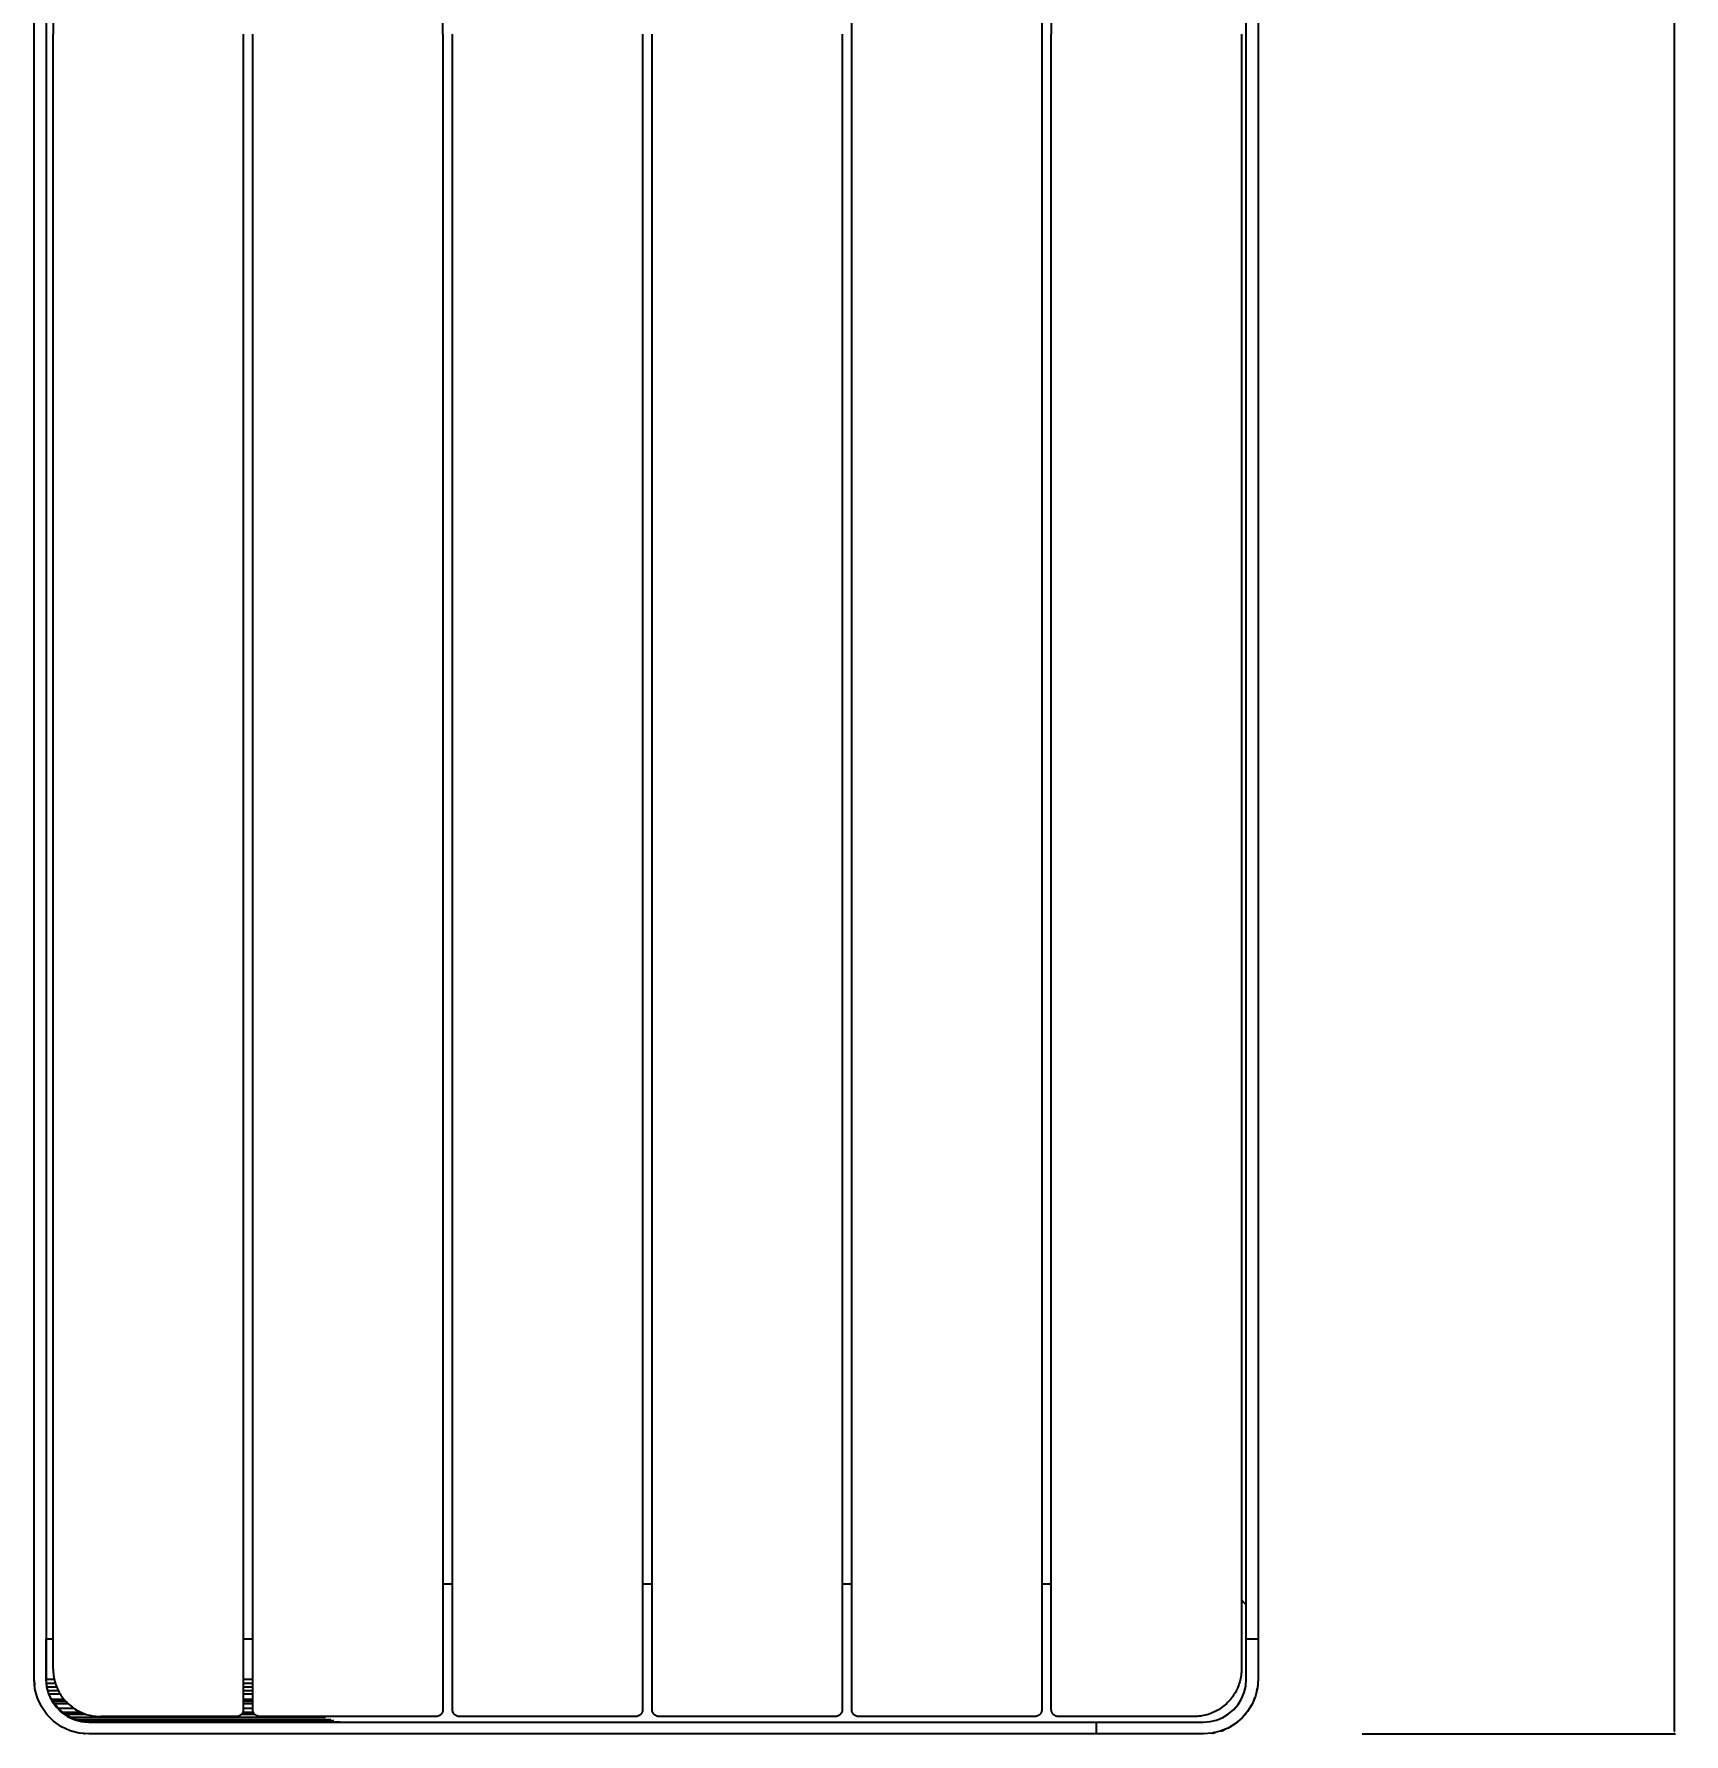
# Model space of a CAD drawing. Header units: millimetres. Extents: x 1348 to 6197, y -150 to 3238.
# Drawn here: x 4211 to 4905, y 565 to 1280 of the extents above; entities that cross this region are included whole.
import ezdxf

# ---------------------------------------------------------------- set-up
doc = ezdxf.new("R2010")
doc.units = ezdxf.units.MM
doc.header["$MEASUREMENT"] = 0
doc.layers.add('Domyślny', color=7, linetype='Continuous', true_color=0x000000)
doc.layers.add('Utwórz2D linie widoczne', color=7, linetype='Continuous', true_color=0x000000)
doc.styles.add('Arial', font='arial.ttf')
doc.dimstyles.new('Domyślny', dxfattribs={"dimtxt": 30, "dimasz": 1, "dimexe": 0.5, "dimexo": 0.5, "dimgap": 0.25, "dimtad": 1, "dimtoh": 1, "dimdec": 0, "dimzin": 1, "dimdsep": 46, "dimtxsty": 'Arial', "dimcen": 0.5, "dimazin": 0, "dimtfac": 1, "dimtdec": 4, "dimtix": 1, "dimtmove": 1, "dimatfit": 3, "dimfxl": 0, "dimtolj": 1, "dimtzin": 1, "dimarcsym": 0})

# ---------------------------------------------------------------- blocks, each defined once
blk = doc.blocks.new('*D3')
at = {"layer": 'Defpoints', "color": 0}
for p in [(4769.5, 2109.08), (4769.5, 565.08), (4901.25, 565.08)]:
    blk.add_point(p, dxfattribs=at)
at = {"layer": 'Domyślny', "color": 0, "lineweight": -2}
for p, q in [((4770, 2109.08), (4901.75, 2109.08)), ((4901.25, 2108.08), (4901.25, 566.08)), ((4770, 565.08), (4901.75, 565.08))]:
    blk.add_line(p, q, dxfattribs=at)
at = {"layer": 'Domyślny', "color": 0}
for points in [[(4901.42, 2108.08), (4901.08, 2108.08), (4901.25, 2109.08)], [(4901.08, 566.08), (4901.42, 566.08), (4901.25, 565.08)]]:
    blk.add_solid(points, dxfattribs=at)
at = {"layer": 'Domyślny', "color": 0, "insert": (4885.69, 1337.08), "char_height": 30, "attachment_point": 5, "rotation": 90, "style": 'Arial'}
blk.add_mtext('\\A1;1544', dxfattribs=at)

msp = doc.modelspace()

# ---------------------------------------------------------------- linework, layer by layer
at = {"layer": 'Utwórz2D linie widoczne'}
for p, q in [((4383.2, 1280.35), (4383.2, 2098.85)), ((4639.17, 2098.85), (4639.17, 1280.35)), ((4211.18, 588.08), (4211.18, 2086.08)), ((4216.18, 2086.08), (4216.18, 588.08)), ((4219.2, 2081.85), (4219.2, 1280.35)), ((4721.18, 605.08), (4721.18, 2069.08)), ((4726.18, 2069.08), (4726.18, 605.08)), ((4555.17, 575.4), (4555.17, 1393.9)), ((4635.17, 1393.9), (4635.17, 575.4)), ((4219.2, 592.4), (4219.2, 1280.35)), ((4299.2, 1280.35), (4299.2, 575.4)), ((4303.2, 575.4), (4303.2, 1280.35)), ((4383.2, 1280.35), (4383.2, 575.4)), ((4387.2, 575.4), (4387.2, 1280.35)), ((4467.2, 1280.35), (4467.2, 575.4)), ((4471.2, 575.4), (4471.2, 1280.35)), ((4551.2, 1280.35), (4551.2, 575.4)), ((4639.17, 575.4), (4639.17, 1280.35)), ((4719.17, 1280.35), (4719.17, 592.4)), ((4387.2, 628.08), (4383.2, 628.08)), ((4471.2, 628.08), (4467.2, 628.08)), ((4555.17, 628.08), (4551.2, 628.08)), ((4639.17, 628.08), (4635.17, 628.08)), ((4720.79, 619.86), (4719.17, 621.48)), ((4721.18, 619.3), (4720.79, 619.86)), ((4211.13, 605.08), (4211.13, 588.08)), ((4211.18, 605.08), (4211.13, 605.08)), ((4216.31, 605.08), (4216.18, 605.08)), ((4216.31, 605.08), (4219.2, 605.08)), ((4216.31, 588.08), (4216.31, 605.08)), ((4299.2, 605.08), (4303.2, 605.08)), ((4721.18, 605.08), (4726.18, 605.08)), ((4721.18, 588.08), (4721.18, 605.08)), ((4726.18, 605.08), (4726.18, 588.08)), ((4211.13, 588.08), (4211.28, 586.23)), ((4211.52, 584.08), (4211.18, 588.08)), ((4216.18, 588.08), (4216.45, 584.95)), ((4216.31, 588.08), (4219.68, 588.08)), ((4216.38, 586.51), (4216.31, 588.08)), ((4219.2, 592.4), (4219.21, 591.72)), ((4219.21, 591.72), (4219.25, 591.04)), ((4219.25, 591.04), (4219.31, 590.36)), ((4219.31, 590.36), (4219.39, 589.68)), ((4219.39, 589.68), (4219.49, 589)), ((4219.49, 589), (4219.62, 588.33)), ((4219.62, 588.33), (4219.77, 587.67)), ((4219.77, 587.67), (4219.94, 587.01)), ((4219.94, 587.01), (4220.14, 586.35)), ((4299.2, 588.08), (4303.2, 588.08)), ((4718.42, 587.01), (4718.23, 586.35)), ((4718.6, 587.67), (4718.42, 587.01)), ((4718.75, 588.33), (4718.6, 587.67)), ((4718.88, 589), (4718.75, 588.33)), ((4718.98, 589.68), (4718.88, 589)), ((4719.06, 590.36), (4718.98, 589.68)), ((4719.12, 591.04), (4719.06, 590.36)), ((4719.15, 591.72), (4719.12, 591.04)), ((4719.17, 592.4), (4719.15, 591.72)), ((4720.95, 585.26), (4721.18, 588.08)), ((4726.18, 588.08), (4725.89, 584.48)), ((4211.28, 586.23), (4211.39, 585.67)), ((4212.56, 580.21), (4211.52, 584.08)), ((4214.26, 576.58), (4212.56, 580.21)), ((4216.38, 586.51), (4220.09, 586.51)), ((4216.59, 584.95), (4216.38, 586.51)), ((4216.45, 584.95), (4217.26, 581.92)), ((4216.59, 584.95), (4220.64, 584.95)), ((4216.94, 583.42), (4216.59, 584.95)), ((4216.94, 583.42), (4221.33, 583.42)), ((4217.43, 581.92), (4216.94, 583.42)), ((4217.26, 581.92), (4218.59, 579.08)), ((4217.43, 581.92), (4222.17, 581.92)), ((4218.42, 579.75), (4217.43, 581.92)), ((4218.42, 579.75), (4223.71, 579.75)), ((4218.93, 578.9), (4218.42, 579.75)), ((4220.14, 586.35), (4220.36, 585.7)), ((4220.36, 585.7), (4220.6, 585.06)), ((4220.6, 585.06), (4220.86, 584.43)), ((4220.86, 584.43), (4221.14, 583.81)), ((4221.14, 583.81), (4221.44, 583.2)), ((4221.44, 583.2), (4221.77, 582.6)), ((4221.77, 582.6), (4222.11, 582.01)), ((4222.11, 582.01), (4222.48, 581.43)), ((4222.48, 581.43), (4222.86, 580.87)), ((4222.86, 580.87), (4223.27, 580.32)), ((4223.27, 580.32), (4223.69, 579.78)), ((4223.69, 579.78), (4224.13, 579.26)), ((4299.2, 586.51), (4303.2, 586.51)), ((4299.2, 584.95), (4303.2, 584.95)), ((4299.2, 583.42), (4303.2, 583.42)), ((4299.2, 581.92), (4303.2, 581.92)), ((4299.2, 579.75), (4303.2, 579.75)), ((4714.68, 579.78), (4714.24, 579.26)), ((4715.1, 580.32), (4714.68, 579.78)), ((4715.51, 580.87), (4715.1, 580.32)), ((4715.89, 581.43), (4715.51, 580.87)), ((4716.25, 582.01), (4715.89, 581.43)), ((4716.6, 582.6), (4716.25, 582.01)), ((4716.92, 583.2), (4716.6, 582.6)), ((4717.23, 583.81), (4716.92, 583.2)), ((4717.51, 584.43), (4717.23, 583.81)), ((4717.77, 585.06), (4717.51, 584.43)), ((4717.74, 577.5), (4719.21, 579.9)), ((4718.01, 585.7), (4717.77, 585.06)), ((4718.23, 586.35), (4718.01, 585.7)), ((4719.21, 579.9), (4720.29, 582.51)), ((4720.29, 582.51), (4720.95, 585.26)), ((4725.05, 580.97), (4723.67, 577.63)), ((4724.38, 579.35), (4724.78, 580.21)), ((4724.78, 580.21), (4724.86, 580.51)), ((4725.89, 584.48), (4725.05, 580.97)), ((4725.62, 583.35), (4725.82, 584.08)), ((4725.82, 584.08), (4725.83, 584.22)), ((4216.56, 573.29), (4214.26, 576.58)), ((4219.39, 570.46), (4216.56, 573.29)), ((4218.59, 579.08), (4220.39, 576.51)), ((4218.93, 578.9), (4224.45, 578.9)), ((4219.66, 577.84), (4218.93, 578.9)), ((4219.66, 577.84), (4225.5, 577.84)), ((4221.29, 575.91), (4219.66, 577.84)), ((4220.39, 576.51), (4222.61, 574.29)), ((4221.29, 575.91), (4227.89, 575.91)), ((4223.16, 574.2), (4221.29, 575.91)), ((4222.61, 574.29), (4225.18, 572.49)), ((4223.16, 574.2), (4230.91, 574.2)), ((4224.2, 573.43), (4223.16, 574.2)), ((4224.13, 579.26), (4224.59, 578.75)), ((4224.2, 573.43), (4232.87, 573.43)), ((4226.37, 572.14), (4224.2, 573.43)), ((4224.59, 578.75), (4225.06, 578.26)), ((4225.06, 578.26), (4225.55, 577.79)), ((4225.18, 572.49), (4228.02, 571.16)), ((4225.55, 577.79), (4226.06, 577.33)), ((4226.06, 577.33), (4226.58, 576.89)), ((4226.58, 576.89), (4227.12, 576.47)), ((4227.12, 576.47), (4227.67, 576.06)), ((4227.67, 576.06), (4228.23, 575.68)), ((4228.23, 575.68), (4228.81, 575.31)), ((4228.81, 575.31), (4229.4, 574.97)), ((4229.4, 574.97), (4230, 574.64)), ((4230, 574.64), (4230.61, 574.34)), ((4230.61, 574.34), (4231.23, 574.06)), ((4231.23, 574.06), (4231.86, 573.8)), ((4231.86, 573.8), (4232.5, 573.56)), ((4232.5, 573.56), (4233.15, 573.34)), ((4233.15, 573.34), (4233.81, 573.14)), ((4233.81, 573.14), (4234.47, 572.97)), ((4234.47, 572.97), (4235.13, 572.82)), ((4235.13, 572.82), (4235.8, 572.69)), ((4235.8, 572.69), (4236.48, 572.59)), ((4236.48, 572.59), (4237.16, 572.51)), ((4237.16, 572.51), (4237.84, 572.45)), ((4237.84, 572.45), (4238.52, 572.41)), ((4238.52, 572.41), (4239.2, 572.4)), ((4296.2, 572.4), (4239.2, 572.4)), ((4296.3, 572.4), (4296.2, 572.4)), ((4296.41, 572.41), (4296.3, 572.4)), ((4296.51, 572.42), (4296.41, 572.41)), ((4296.61, 572.43), (4296.51, 572.42)), ((4296.71, 572.45), (4296.61, 572.43)), ((4296.81, 572.46), (4296.71, 572.45)), ((4296.91, 572.49), (4296.81, 572.46)), ((4297.01, 572.51), (4296.91, 572.49)), ((4297.11, 572.54), (4297.01, 572.51)), ((4297.21, 572.58), (4297.11, 572.54)), ((4297.3, 572.61), (4297.21, 572.58)), ((4297.4, 572.65), (4297.3, 572.61)), ((4297.49, 572.69), (4297.4, 572.65)), ((4297.58, 572.74), (4297.49, 572.69)), ((4297.67, 572.79), (4297.58, 572.74)), ((4297.76, 572.84), (4297.67, 572.79)), ((4297.85, 572.89), (4297.76, 572.84)), ((4297.93, 572.95), (4297.85, 572.89)), ((4298.01, 573.01), (4297.93, 572.95)), ((4298.1, 573.07), (4298.01, 573.01)), ((4298.17, 573.14), (4298.1, 573.07)), ((4298.25, 573.21), (4298.17, 573.14)), ((4298.32, 573.28), (4298.25, 573.21)), ((4298.39, 573.35), (4298.32, 573.28)), ((4298.46, 573.43), (4298.39, 573.35)), ((4298.53, 573.51), (4298.46, 573.43)), ((4298.46, 573.43), (4303.94, 573.43)), ((4298.59, 573.59), (4298.53, 573.51)), ((4298.65, 573.67), (4298.59, 573.59)), ((4298.71, 573.76), (4298.65, 573.67)), ((4298.77, 573.84), (4298.71, 573.76)), ((4298.82, 573.93), (4298.77, 573.84)), ((4298.87, 574.02), (4298.82, 573.93)), ((4298.91, 574.11), (4298.87, 574.02)), ((4298.95, 574.21), (4298.91, 574.11)), ((4298.99, 574.3), (4298.95, 574.21)), ((4298.95, 574.2), (4303.45, 574.2)), ((4299.03, 574.4), (4298.99, 574.3)), ((4299.06, 574.49), (4299.03, 574.4)), ((4299.09, 574.59), (4299.06, 574.49)), ((4299.12, 574.69), (4299.09, 574.59)), ((4299.14, 574.79), (4299.12, 574.69)), ((4299.16, 574.89), (4299.14, 574.79)), ((4299.17, 574.99), (4299.16, 574.89)), ((4299.19, 575.1), (4299.17, 574.99)), ((4299.2, 575.2), (4299.19, 575.1)), ((4299.2, 578.9), (4303.2, 578.9)), ((4299.2, 577.84), (4303.2, 577.84)), ((4299.2, 575.91), (4303.2, 575.91)), ((4299.2, 575.4), (4299.2, 575.3)), ((4299.2, 575.3), (4299.2, 575.2)), ((4303.2, 575.3), (4303.2, 575.4)), ((4303.21, 575.2), (4303.2, 575.3)), ((4303.22, 575.1), (4303.21, 575.2)), ((4303.23, 574.99), (4303.22, 575.1)), ((4303.25, 574.89), (4303.23, 574.99)), ((4303.26, 574.79), (4303.25, 574.89)), ((4303.29, 574.69), (4303.26, 574.79)), ((4303.31, 574.59), (4303.29, 574.69)), ((4303.34, 574.49), (4303.31, 574.59)), ((4303.38, 574.4), (4303.34, 574.49)), ((4303.41, 574.3), (4303.38, 574.4)), ((4303.45, 574.21), (4303.41, 574.3)), ((4303.49, 574.11), (4303.45, 574.21)), ((4303.54, 574.02), (4303.49, 574.11)), ((4303.59, 573.93), (4303.54, 574.02)), ((4303.64, 573.84), (4303.59, 573.93)), ((4303.69, 573.76), (4303.64, 573.84)), ((4303.75, 573.67), (4303.69, 573.76)), ((4303.81, 573.59), (4303.75, 573.67)), ((4303.87, 573.51), (4303.81, 573.59)), ((4303.94, 573.43), (4303.87, 573.51)), ((4304.01, 573.35), (4303.94, 573.43)), ((4304.08, 573.28), (4304.01, 573.35)), ((4304.15, 573.21), (4304.08, 573.28)), ((4304.23, 573.14), (4304.15, 573.21)), ((4304.31, 573.07), (4304.23, 573.14)), ((4304.39, 573.01), (4304.31, 573.07)), ((4304.47, 572.95), (4304.39, 573.01)), ((4304.56, 572.89), (4304.47, 572.95)), ((4304.64, 572.84), (4304.56, 572.89)), ((4304.73, 572.79), (4304.64, 572.84)), ((4304.82, 572.74), (4304.73, 572.79)), ((4304.91, 572.69), (4304.82, 572.74)), ((4305.01, 572.65), (4304.91, 572.69)), ((4305.1, 572.61), (4305.01, 572.65)), ((4305.2, 572.58), (4305.1, 572.61)), ((4305.29, 572.54), (4305.2, 572.58)), ((4305.39, 572.51), (4305.29, 572.54)), ((4305.49, 572.49), (4305.39, 572.51)), ((4305.59, 572.46), (4305.49, 572.49)), ((4305.69, 572.45), (4305.59, 572.46)), ((4305.79, 572.43), (4305.69, 572.45)), ((4305.9, 572.42), (4305.79, 572.43)), ((4306, 572.41), (4305.9, 572.42)), ((4306.1, 572.4), (4306, 572.41)), ((4306.2, 572.4), (4306.1, 572.4)), ((4380.2, 572.4), (4306.2, 572.4)), ((4380.3, 572.4), (4380.2, 572.4)), ((4380.41, 572.41), (4380.3, 572.4)), ((4380.51, 572.42), (4380.41, 572.41)), ((4380.61, 572.43), (4380.51, 572.42)), ((4380.71, 572.45), (4380.61, 572.43)), ((4380.81, 572.46), (4380.71, 572.45)), ((4380.91, 572.49), (4380.81, 572.46)), ((4381.01, 572.51), (4380.91, 572.49)), ((4381.11, 572.54), (4381.01, 572.51)), ((4381.21, 572.58), (4381.11, 572.54)), ((4381.3, 572.61), (4381.21, 572.58)), ((4381.4, 572.65), (4381.3, 572.61)), ((4381.49, 572.69), (4381.4, 572.65)), ((4381.58, 572.74), (4381.49, 572.69)), ((4381.67, 572.79), (4381.58, 572.74)), ((4381.76, 572.84), (4381.67, 572.79)), ((4381.85, 572.89), (4381.76, 572.84)), ((4381.93, 572.95), (4381.85, 572.89)), ((4382.01, 573.01), (4381.93, 572.95)), ((4382.1, 573.07), (4382.01, 573.01)), ((4382.17, 573.14), (4382.1, 573.07)), ((4382.25, 573.21), (4382.17, 573.14)), ((4382.32, 573.28), (4382.25, 573.21)), ((4382.39, 573.35), (4382.32, 573.28)), ((4382.46, 573.43), (4382.39, 573.35)), ((4382.53, 573.51), (4382.46, 573.43)), ((4382.59, 573.59), (4382.53, 573.51)), ((4382.65, 573.67), (4382.59, 573.59)), ((4382.71, 573.76), (4382.65, 573.67)), ((4382.77, 573.84), (4382.71, 573.76)), ((4382.82, 573.93), (4382.77, 573.84)), ((4382.87, 574.02), (4382.82, 573.93)), ((4382.91, 574.11), (4382.87, 574.02)), ((4382.95, 574.21), (4382.91, 574.11)), ((4382.99, 574.3), (4382.95, 574.21)), ((4383.03, 574.4), (4382.99, 574.3)), ((4383.06, 574.49), (4383.03, 574.4)), ((4383.09, 574.59), (4383.06, 574.49)), ((4383.12, 574.69), (4383.09, 574.59)), ((4383.14, 574.79), (4383.12, 574.69)), ((4383.16, 574.89), (4383.14, 574.79)), ((4383.17, 574.99), (4383.16, 574.89)), ((4383.19, 575.1), (4383.17, 574.99)), ((4383.2, 575.2), (4383.19, 575.1)), ((4383.2, 575.4), (4383.2, 575.3)), ((4383.2, 575.3), (4383.2, 575.2)), ((4387.2, 575.3), (4387.2, 575.4)), ((4387.21, 575.2), (4387.2, 575.3)), ((4387.22, 575.1), (4387.21, 575.2)), ((4387.23, 574.99), (4387.22, 575.1)), ((4387.25, 574.89), (4387.23, 574.99)), ((4387.26, 574.79), (4387.25, 574.89)), ((4387.29, 574.69), (4387.26, 574.79)), ((4387.31, 574.59), (4387.29, 574.69)), ((4387.34, 574.49), (4387.31, 574.59)), ((4387.38, 574.4), (4387.34, 574.49)), ((4387.41, 574.3), (4387.38, 574.4)), ((4387.45, 574.21), (4387.41, 574.3)), ((4387.49, 574.11), (4387.45, 574.21)), ((4387.54, 574.02), (4387.49, 574.11)), ((4387.59, 573.93), (4387.54, 574.02)), ((4387.64, 573.84), (4387.59, 573.93)), ((4387.69, 573.76), (4387.64, 573.84)), ((4387.75, 573.67), (4387.69, 573.76)), ((4387.81, 573.59), (4387.75, 573.67)), ((4387.87, 573.51), (4387.81, 573.59)), ((4387.94, 573.43), (4387.87, 573.51)), ((4388.01, 573.35), (4387.94, 573.43)), ((4388.08, 573.28), (4388.01, 573.35)), ((4388.15, 573.21), (4388.08, 573.28)), ((4388.23, 573.14), (4388.15, 573.21)), ((4388.31, 573.07), (4388.23, 573.14)), ((4388.39, 573.01), (4388.31, 573.07)), ((4388.47, 572.95), (4388.39, 573.01)), ((4388.56, 572.89), (4388.47, 572.95)), ((4388.64, 572.84), (4388.56, 572.89)), ((4388.73, 572.79), (4388.64, 572.84)), ((4388.82, 572.74), (4388.73, 572.79)), ((4388.91, 572.69), (4388.82, 572.74)), ((4389.01, 572.65), (4388.91, 572.69)), ((4389.1, 572.61), (4389.01, 572.65)), ((4389.2, 572.58), (4389.1, 572.61)), ((4389.29, 572.54), (4389.2, 572.58)), ((4389.39, 572.51), (4389.29, 572.54)), ((4389.49, 572.49), (4389.39, 572.51)), ((4389.59, 572.46), (4389.49, 572.49)), ((4389.69, 572.45), (4389.59, 572.46)), ((4389.79, 572.43), (4389.69, 572.45)), ((4389.9, 572.42), (4389.79, 572.43)), ((4390, 572.41), (4389.9, 572.42)), ((4390.1, 572.4), (4390, 572.41)), ((4390.2, 572.4), (4390.1, 572.4)), ((4464.2, 572.4), (4390.2, 572.4)), ((4464.3, 572.4), (4464.2, 572.4)), ((4464.41, 572.41), (4464.3, 572.4)), ((4464.51, 572.42), (4464.41, 572.41)), ((4464.61, 572.43), (4464.51, 572.42)), ((4464.71, 572.45), (4464.61, 572.43)), ((4464.81, 572.46), (4464.71, 572.45)), ((4464.91, 572.49), (4464.81, 572.46)), ((4465.01, 572.51), (4464.91, 572.49)), ((4465.11, 572.54), (4465.01, 572.51)), ((4465.21, 572.58), (4465.11, 572.54)), ((4465.3, 572.61), (4465.21, 572.58)), ((4465.4, 572.65), (4465.3, 572.61)), ((4465.49, 572.69), (4465.4, 572.65)), ((4465.58, 572.74), (4465.49, 572.69)), ((4465.67, 572.79), (4465.58, 572.74)), ((4465.76, 572.84), (4465.67, 572.79)), ((4465.85, 572.89), (4465.76, 572.84)), ((4465.93, 572.95), (4465.85, 572.89)), ((4466.01, 573.01), (4465.93, 572.95)), ((4466.1, 573.07), (4466.01, 573.01)), ((4466.17, 573.14), (4466.1, 573.07)), ((4466.25, 573.21), (4466.17, 573.14)), ((4466.32, 573.28), (4466.25, 573.21)), ((4466.39, 573.35), (4466.32, 573.28)), ((4466.46, 573.43), (4466.39, 573.35)), ((4466.53, 573.51), (4466.46, 573.43)), ((4466.59, 573.59), (4466.53, 573.51)), ((4466.65, 573.67), (4466.59, 573.59)), ((4466.71, 573.76), (4466.65, 573.67)), ((4466.77, 573.84), (4466.71, 573.76)), ((4466.82, 573.93), (4466.77, 573.84)), ((4466.87, 574.02), (4466.82, 573.93)), ((4466.91, 574.11), (4466.87, 574.02)), ((4466.95, 574.21), (4466.91, 574.11)), ((4466.99, 574.3), (4466.95, 574.21)), ((4467.03, 574.4), (4466.99, 574.3)), ((4467.06, 574.49), (4467.03, 574.4)), ((4467.09, 574.59), (4467.06, 574.49)), ((4467.12, 574.69), (4467.09, 574.59)), ((4467.14, 574.79), (4467.12, 574.69)), ((4467.16, 574.89), (4467.14, 574.79)), ((4467.17, 574.99), (4467.16, 574.89)), ((4467.19, 575.1), (4467.17, 574.99)), ((4467.2, 575.2), (4467.19, 575.1)), ((4467.2, 575.4), (4467.2, 575.3)), ((4467.2, 575.3), (4467.2, 575.2)), ((4471.2, 575.3), (4471.2, 575.4)), ((4471.21, 575.2), (4471.2, 575.3)), ((4471.22, 575.1), (4471.21, 575.2)), ((4471.23, 574.99), (4471.22, 575.1)), ((4471.25, 574.89), (4471.23, 574.99)), ((4471.26, 574.79), (4471.25, 574.89)), ((4471.29, 574.69), (4471.26, 574.79)), ((4471.31, 574.59), (4471.29, 574.69)), ((4471.34, 574.49), (4471.31, 574.59)), ((4471.38, 574.4), (4471.34, 574.49)), ((4471.41, 574.3), (4471.38, 574.4)), ((4471.45, 574.21), (4471.41, 574.3)), ((4471.49, 574.11), (4471.45, 574.21)), ((4471.54, 574.02), (4471.49, 574.11)), ((4471.59, 573.93), (4471.54, 574.02)), ((4471.64, 573.84), (4471.59, 573.93)), ((4471.69, 573.76), (4471.64, 573.84)), ((4471.75, 573.67), (4471.69, 573.76)), ((4471.81, 573.59), (4471.75, 573.67)), ((4471.87, 573.51), (4471.81, 573.59)), ((4471.94, 573.43), (4471.87, 573.51)), ((4472.01, 573.35), (4471.94, 573.43)), ((4472.08, 573.28), (4472.01, 573.35)), ((4472.15, 573.21), (4472.08, 573.28)), ((4472.23, 573.14), (4472.15, 573.21)), ((4472.31, 573.07), (4472.23, 573.14)), ((4472.39, 573.01), (4472.31, 573.07)), ((4472.47, 572.95), (4472.39, 573.01)), ((4472.56, 572.89), (4472.47, 572.95)), ((4472.64, 572.84), (4472.56, 572.89)), ((4472.73, 572.79), (4472.64, 572.84)), ((4472.82, 572.74), (4472.73, 572.79)), ((4472.91, 572.69), (4472.82, 572.74)), ((4473.01, 572.65), (4472.91, 572.69)), ((4473.1, 572.61), (4473.01, 572.65)), ((4473.2, 572.58), (4473.1, 572.61)), ((4473.29, 572.54), (4473.2, 572.58)), ((4473.39, 572.51), (4473.29, 572.54)), ((4473.49, 572.49), (4473.39, 572.51)), ((4473.59, 572.46), (4473.49, 572.49)), ((4473.69, 572.45), (4473.59, 572.46)), ((4473.79, 572.43), (4473.69, 572.45)), ((4473.9, 572.42), (4473.79, 572.43)), ((4474, 572.41), (4473.9, 572.42)), ((4474.1, 572.4), (4474, 572.41)), ((4474.2, 572.4), (4474.1, 572.4)), ((4548.2, 572.4), (4474.2, 572.4)), ((4548.3, 572.4), (4548.2, 572.4)), ((4548.41, 572.41), (4548.3, 572.4)), ((4548.51, 572.42), (4548.41, 572.41)), ((4548.61, 572.43), (4548.51, 572.42)), ((4548.71, 572.45), (4548.61, 572.43)), ((4548.81, 572.46), (4548.71, 572.45)), ((4548.91, 572.49), (4548.81, 572.46)), ((4549.01, 572.51), (4548.91, 572.49)), ((4549.11, 572.54), (4549.01, 572.51)), ((4549.21, 572.58), (4549.11, 572.54)), ((4549.3, 572.61), (4549.21, 572.58)), ((4549.4, 572.65), (4549.3, 572.61)), ((4549.49, 572.69), (4549.4, 572.65)), ((4549.58, 572.74), (4549.49, 572.69)), ((4549.67, 572.79), (4549.58, 572.74)), ((4549.76, 572.84), (4549.67, 572.79)), ((4549.85, 572.89), (4549.76, 572.84)), ((4549.93, 572.95), (4549.85, 572.89)), ((4550.01, 573.01), (4549.93, 572.95)), ((4550.1, 573.07), (4550.01, 573.01)), ((4550.17, 573.14), (4550.1, 573.07)), ((4550.25, 573.21), (4550.17, 573.14)), ((4550.32, 573.28), (4550.25, 573.21)), ((4550.39, 573.35), (4550.32, 573.28)), ((4550.46, 573.43), (4550.39, 573.35)), ((4550.53, 573.51), (4550.46, 573.43)), ((4550.59, 573.59), (4550.53, 573.51)), ((4550.65, 573.67), (4550.59, 573.59)), ((4550.71, 573.76), (4550.65, 573.67)), ((4550.77, 573.84), (4550.71, 573.76)), ((4550.82, 573.93), (4550.77, 573.84)), ((4550.87, 574.02), (4550.82, 573.93)), ((4550.91, 574.11), (4550.87, 574.02)), ((4550.95, 574.21), (4550.91, 574.11)), ((4550.99, 574.3), (4550.95, 574.21)), ((4551.03, 574.4), (4550.99, 574.3)), ((4551.06, 574.49), (4551.03, 574.4)), ((4551.09, 574.59), (4551.06, 574.49)), ((4551.12, 574.69), (4551.09, 574.59)), ((4551.14, 574.79), (4551.12, 574.69)), ((4551.16, 574.89), (4551.14, 574.79)), ((4551.17, 574.99), (4551.16, 574.89)), ((4551.19, 575.1), (4551.17, 574.99)), ((4551.2, 575.2), (4551.19, 575.1)), ((4551.2, 575.4), (4551.2, 575.3)), ((4551.2, 575.3), (4551.2, 575.2)), ((4555.17, 575.3), (4555.17, 575.4)), ((4555.17, 575.2), (4555.17, 575.3)), ((4555.18, 575.1), (4555.17, 575.2)), ((4555.19, 574.99), (4555.18, 575.1)), ((4555.21, 574.89), (4555.19, 574.99)), ((4555.23, 574.79), (4555.21, 574.89)), ((4555.25, 574.69), (4555.23, 574.79)), ((4555.28, 574.59), (4555.25, 574.69)), ((4555.31, 574.49), (4555.28, 574.59)), ((4555.34, 574.4), (4555.31, 574.49)), ((4555.38, 574.3), (4555.34, 574.4)), ((4555.41, 574.21), (4555.38, 574.3)), ((4555.46, 574.11), (4555.41, 574.21)), ((4555.5, 574.02), (4555.46, 574.11)), ((4555.55, 573.93), (4555.5, 574.02)), ((4555.6, 573.84), (4555.55, 573.93)), ((4555.66, 573.76), (4555.6, 573.84)), ((4555.72, 573.67), (4555.66, 573.76)), ((4555.78, 573.59), (4555.72, 573.67)), ((4555.84, 573.51), (4555.78, 573.59)), ((4555.91, 573.43), (4555.84, 573.51)), ((4555.97, 573.35), (4555.91, 573.43)), ((4556.05, 573.28), (4555.97, 573.35)), ((4556.12, 573.21), (4556.05, 573.28)), ((4556.19, 573.14), (4556.12, 573.21)), ((4556.27, 573.07), (4556.19, 573.14)), ((4556.35, 573.01), (4556.27, 573.07)), ((4556.44, 572.95), (4556.35, 573.01)), ((4556.52, 572.89), (4556.44, 572.95)), ((4556.61, 572.84), (4556.52, 572.89)), ((4556.7, 572.79), (4556.61, 572.84)), ((4556.79, 572.74), (4556.7, 572.79)), ((4556.88, 572.69), (4556.79, 572.74)), ((4556.97, 572.65), (4556.88, 572.69)), ((4557.07, 572.61), (4556.97, 572.65)), ((4557.16, 572.58), (4557.07, 572.61)), ((4557.26, 572.54), (4557.16, 572.58)), ((4557.36, 572.51), (4557.26, 572.54)), ((4557.46, 572.49), (4557.36, 572.51)), ((4557.56, 572.46), (4557.46, 572.49)), ((4557.66, 572.45), (4557.56, 572.46)), ((4557.76, 572.43), (4557.66, 572.45)), ((4557.86, 572.42), (4557.76, 572.43)), ((4557.96, 572.41), (4557.86, 572.42)), ((4558.06, 572.4), (4557.96, 572.41)), ((4558.17, 572.4), (4558.06, 572.4)), ((4632.17, 572.4), (4558.17, 572.4)), ((4632.27, 572.4), (4632.17, 572.4)), ((4632.37, 572.41), (4632.27, 572.4)), ((4632.47, 572.42), (4632.37, 572.41)), ((4632.57, 572.43), (4632.47, 572.42)), ((4632.68, 572.45), (4632.57, 572.43)), ((4632.78, 572.46), (4632.68, 572.45)), ((4632.88, 572.49), (4632.78, 572.46)), ((4632.98, 572.51), (4632.88, 572.49)), ((4633.07, 572.54), (4632.98, 572.51)), ((4633.17, 572.58), (4633.07, 572.54)), ((4633.27, 572.61), (4633.17, 572.58)), ((4633.36, 572.65), (4633.27, 572.61)), ((4633.45, 572.69), (4633.36, 572.65)), ((4633.55, 572.74), (4633.45, 572.69)), ((4633.64, 572.79), (4633.55, 572.74)), ((4633.73, 572.84), (4633.64, 572.79)), ((4633.81, 572.89), (4633.73, 572.84)), ((4633.9, 572.95), (4633.81, 572.89)), ((4633.98, 573.01), (4633.9, 572.95)), ((4634.06, 573.07), (4633.98, 573.01)), ((4634.14, 573.14), (4634.06, 573.07)), ((4634.21, 573.21), (4634.14, 573.14)), ((4634.29, 573.28), (4634.21, 573.21)), ((4634.36, 573.35), (4634.29, 573.28)), ((4634.43, 573.43), (4634.36, 573.35)), ((4634.49, 573.51), (4634.43, 573.43)), ((4634.56, 573.59), (4634.49, 573.51)), ((4634.62, 573.67), (4634.56, 573.59)), ((4634.67, 573.76), (4634.62, 573.67)), ((4634.73, 573.84), (4634.67, 573.76)), ((4634.78, 573.93), (4634.73, 573.84)), ((4634.83, 574.02), (4634.78, 573.93)), ((4634.88, 574.11), (4634.83, 574.02)), ((4634.92, 574.21), (4634.88, 574.11)), ((4634.96, 574.3), (4634.92, 574.21)), ((4634.99, 574.4), (4634.96, 574.3)), ((4635.03, 574.49), (4634.99, 574.4)), ((4635.06, 574.59), (4635.03, 574.49)), ((4635.08, 574.69), (4635.06, 574.59)), ((4635.1, 574.79), (4635.08, 574.69)), ((4635.12, 574.89), (4635.1, 574.79)), ((4635.14, 574.99), (4635.12, 574.89)), ((4635.15, 575.1), (4635.14, 574.99)), ((4635.16, 575.2), (4635.15, 575.1)), ((4635.17, 575.4), (4635.16, 575.3)), ((4635.16, 575.3), (4635.16, 575.2)), ((4639.17, 575.3), (4639.17, 575.4)), ((4639.17, 575.2), (4639.17, 575.3)), ((4639.18, 575.1), (4639.17, 575.2)), ((4639.19, 574.99), (4639.18, 575.1)), ((4639.21, 574.89), (4639.19, 574.99)), ((4639.23, 574.79), (4639.21, 574.89)), ((4639.25, 574.69), (4639.23, 574.79)), ((4639.28, 574.59), (4639.25, 574.69)), ((4639.31, 574.49), (4639.28, 574.59)), ((4639.34, 574.4), (4639.31, 574.49)), ((4639.38, 574.3), (4639.34, 574.4)), ((4639.41, 574.21), (4639.38, 574.3)), ((4639.46, 574.11), (4639.41, 574.21)), ((4639.5, 574.02), (4639.46, 574.11)), ((4639.55, 573.93), (4639.5, 574.02)), ((4639.6, 573.84), (4639.55, 573.93)), ((4639.66, 573.76), (4639.6, 573.84)), ((4639.72, 573.67), (4639.66, 573.76)), ((4639.78, 573.59), (4639.72, 573.67)), ((4639.84, 573.51), (4639.78, 573.59)), ((4639.91, 573.43), (4639.84, 573.51)), ((4639.97, 573.35), (4639.91, 573.43)), ((4640.05, 573.28), (4639.97, 573.35)), ((4640.12, 573.21), (4640.05, 573.28)), ((4640.19, 573.14), (4640.12, 573.21)), ((4640.27, 573.07), (4640.19, 573.14)), ((4640.35, 573.01), (4640.27, 573.07)), ((4640.44, 572.95), (4640.35, 573.01)), ((4640.52, 572.89), (4640.44, 572.95)), ((4640.61, 572.84), (4640.52, 572.89)), ((4640.7, 572.79), (4640.61, 572.84)), ((4640.79, 572.74), (4640.7, 572.79)), ((4640.88, 572.69), (4640.79, 572.74)), ((4640.97, 572.65), (4640.88, 572.69)), ((4641.07, 572.61), (4640.97, 572.65)), ((4641.16, 572.58), (4641.07, 572.61)), ((4641.26, 572.54), (4641.16, 572.58)), ((4641.36, 572.51), (4641.26, 572.54)), ((4641.46, 572.49), (4641.36, 572.51)), ((4641.56, 572.46), (4641.46, 572.49)), ((4641.66, 572.45), (4641.56, 572.46)), ((4641.76, 572.43), (4641.66, 572.45)), ((4641.86, 572.42), (4641.76, 572.43)), ((4641.96, 572.41), (4641.86, 572.42)), ((4642.06, 572.4), (4641.96, 572.41)), ((4642.17, 572.4), (4642.06, 572.4)), ((4699.17, 572.4), (4642.17, 572.4)), ((4699.85, 572.41), (4699.17, 572.4)), ((4700.53, 572.45), (4699.85, 572.41)), ((4701.21, 572.51), (4700.53, 572.45)), ((4701.89, 572.59), (4701.21, 572.51)), ((4702.56, 572.69), (4701.89, 572.59)), ((4703.24, 572.82), (4702.56, 572.69)), ((4703.9, 572.97), (4703.24, 572.82)), ((4704.56, 573.14), (4703.9, 572.97)), ((4705.22, 573.34), (4704.56, 573.14)), ((4705.86, 573.56), (4705.22, 573.34)), ((4706.5, 573.8), (4705.86, 573.56)), ((4707.13, 574.06), (4706.5, 573.8)), ((4707.76, 574.34), (4707.13, 574.06)), ((4708.37, 574.64), (4707.76, 574.34)), ((4708.97, 574.97), (4708.37, 574.64)), ((4709.56, 575.31), (4708.97, 574.97)), ((4710.14, 575.68), (4709.56, 575.31)), ((4710.7, 576.06), (4710.14, 575.68)), ((4711.25, 576.47), (4710.7, 576.06)), ((4711.79, 576.89), (4711.25, 576.47)), ((4711.35, 572.04), (4713.76, 573.51)), ((4712.31, 577.33), (4711.79, 576.89)), ((4712.82, 577.79), (4712.31, 577.33)), ((4713.31, 578.26), (4712.82, 577.79)), ((4713.78, 578.75), (4713.31, 578.26)), ((4713.76, 573.51), (4715.9, 575.35)), ((4714.24, 579.26), (4713.78, 578.75)), ((4715.9, 575.35), (4717.74, 577.5)), ((4721.78, 574.56), (4719.44, 571.81)), ((4720.21, 572.72), (4720.79, 573.29)), ((4720.79, 573.29), (4721.17, 573.84)), ((4723.67, 577.63), (4721.78, 574.56)), ((4722.56, 575.83), (4723.09, 576.58)), ((4723.09, 576.58), (4723.29, 577.02)), ((4222.68, 568.16), (4219.39, 570.46)), ((4226.31, 566.46), (4222.68, 568.16)), ((4230.18, 565.43), (4226.31, 566.46)), ((4226.37, 572.14), (4333.73, 572.14)), ((4228.71, 571.14), (4226.37, 572.14)), ((4228.02, 571.16), (4231.05, 570.35)), ((4228.71, 571.14), (4336.06, 571.14)), ((4229.94, 570.75), (4228.71, 571.14)), ((4229.94, 570.75), (4337.29, 570.75)), ((4232.41, 570.25), (4229.94, 570.75)), ((4234.18, 565.08), (4230.18, 565.43)), ((4231.05, 570.35), (4234.18, 570.08)), ((4232.01, 565.26), (4232.11, 565.25)), ((4232.11, 565.25), (4232.45, 565.23)), ((4232.41, 570.25), (4339.76, 570.25)), ((4234.94, 570.08), (4232.41, 570.25)), ((4234.18, 570.08), (4658.18, 570.08)), ((4658.18, 565.08), (4234.18, 565.08)), ((4658.18, 570.08), (4703.18, 570.08)), ((4658.18, 565.08), (4658.18, 570.08)), ((4703.18, 565.08), (4658.18, 565.08)), ((4703.18, 570.08), (4705.99, 570.3)), ((4706.77, 565.36), (4703.18, 565.08)), ((4705.99, 570.3), (4708.74, 570.96)), ((4710.28, 566.2), (4706.77, 565.36)), ((4706.98, 565.41), (4707.16, 565.43)), ((4707.16, 565.43), (4708.12, 565.68)), ((4708.74, 570.96), (4711.35, 572.04)), ((4713.62, 567.58), (4710.28, 566.2)), ((4710.69, 566.37), (4711.03, 566.46)), ((4711.03, 566.46), (4711.99, 566.91)), ((4716.69, 569.47), (4713.62, 567.58)), ((4714.2, 567.94), (4714.67, 568.16)), ((4714.67, 568.16), (4715.45, 568.71)), ((4719.44, 571.81), (4716.69, 569.47)), ((4717.4, 570.07), (4717.95, 570.46)), ((4717.95, 570.46), (4718.53, 571.04))]:
    msp.add_line(p, q, dxfattribs=at)

# ---------------------------------------------------------------- dimensions: what is measured, and where the dimension line sits
at = {"layer": 'Domyślny'}
dim = msp.add_aligned_dim(p1=(4769.5, 2109.08), p2=(4769.5, 565.08), distance=131.75, dimstyle='Domyślny', dxfattribs=at)
dim.commit()
dim.dimension.update_dxf_attribs({"geometry": '*D3', "text_midpoint": (4885.69, 1337.08)})

doc.saveas('drawing.dxf')
